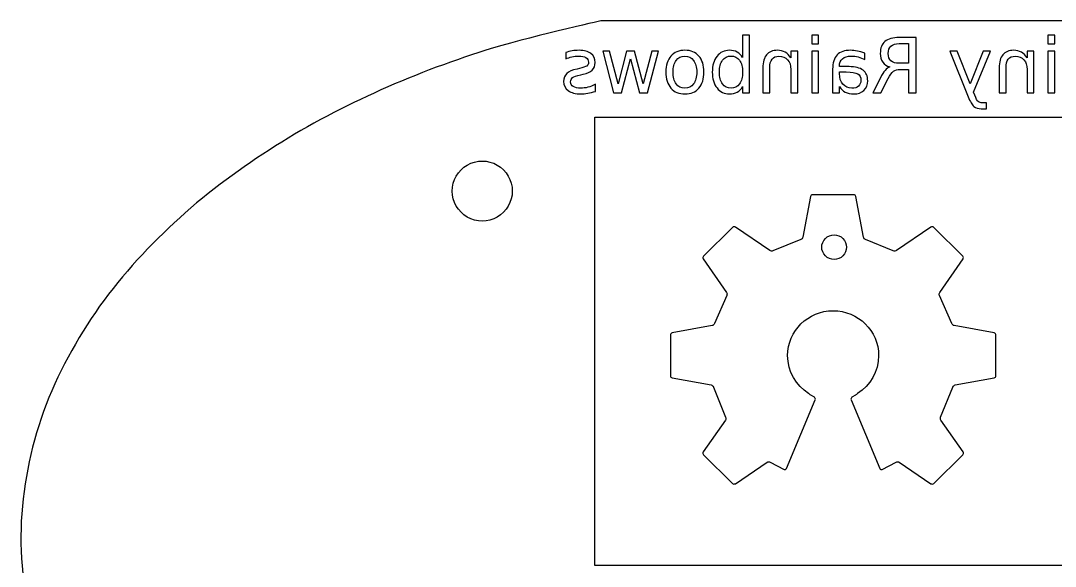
# Model space of a CAD drawing. Extents: x 5 to 209, y -94 to 44.
# Drawn here: x 4.89 to 48, y 21.37 to 44.1 of the extents above; entities that cross this region are included whole.
import ezdxf

# ---------------------------------------------------------------- set-up
doc = ezdxf.new("R2010")
doc.units = 0
doc.layers.get('0').update_dxf_attribs({"linetype": 'CONTINUOUS'})

msp = doc.modelspace()

# ---------------------------------------------------------------- linework, layer by layer
at = {"color": 7}
for p, q in [((48.700281, 44.095133), (29.10028, 44.095133)), ((25.375281, 37.000106), (25.375281, 37.000106))]:
    msp.add_line(p, q, dxfattribs=at)
at = {"color": 5}
for p, q in [((35.258302, 43.494357), (34.972297, 43.494357)), ((34.972297, 43.494357), (34.972297, 42.557482)), ((35.258302, 41.088784), (35.258302, 43.494357)), ((38.13541, 43.494357), (37.85095, 43.494357)), ((37.85095, 43.494357), (37.85095, 43.13414)), ((37.85095, 43.13414), (38.13541, 43.13414)), ((38.13541, 43.13414), (38.13541, 43.494357)), ((42.198293, 43.396959), (41.493322, 43.396959)), ((41.493322, 43.140324), (41.886001, 43.140324)), ((41.886001, 43.140324), (41.886001, 42.320945)), ((42.198293, 41.088784), (42.198293, 43.396959)), ((47.980321, 43.494357), (47.695861, 43.494357)), ((47.695861, 43.494357), (47.695861, 43.13414)), ((47.695861, 43.13414), (47.980321, 43.13414)), ((47.980321, 43.13414), (47.980321, 43.494357)), ((27.607097, 42.769284), (27.607157, 42.769284)), ((27.607157, 42.769284), (27.607157, 42.50028)), ((29.428347, 42.820302), (29.143878, 42.820302)), ((29.143878, 42.820302), (29.596859, 41.088784)), ((29.782384, 41.4691), (29.428347, 42.820302)), ((30.137956, 42.820302), (29.782384, 41.4691)), ((30.473444, 42.820302), (30.137956, 42.820302)), ((30.827471, 41.4691), (30.473444, 42.820302)), ((31.183053, 42.820302), (30.827471, 41.4691)), ((31.014541, 41.088784), (31.467513, 42.820302)), ((31.467513, 42.820302), (31.183053, 42.820302)), ((32.566719, 42.862044), (32.566719, 42.862044)), ((37.268079, 42.820302), (36.982074, 42.820302)), ((36.982074, 42.820302), (36.982074, 42.551298)), ((37.268079, 41.088784), (37.268079, 42.820302)), ((38.13541, 42.820302), (37.85095, 42.820302)), ((37.85095, 42.820302), (37.85095, 41.088784)), ((38.13541, 41.088784), (38.13541, 42.820302)), ((40.058627, 42.478636), (40.058627, 42.741456)), ((43.91276, 42.820302), (43.611298, 42.820302)), ((43.611298, 42.820302), (44.371925, 40.928)), ((44.453867, 41.466008), (43.91276, 42.820302)), ((44.994964, 42.820302), (44.453867, 41.466008)), ((44.596092, 41.116612), (45.296437, 42.820302)), ((45.296437, 42.820302), (44.994964, 42.820302)), ((47.113, 42.820302), (46.826995, 42.820302)), ((46.826995, 42.820302), (46.826995, 42.551298)), ((47.113, 41.088784), (47.113, 42.820302)), ((47.980321, 42.820302), (47.695861, 42.820302)), ((47.695861, 42.820302), (47.695861, 41.088784)), ((47.980321, 41.088784), (47.980321, 42.820302)), ((29.932337, 41.088784), (30.304922, 42.50801)), ((30.304922, 42.50801), (30.679063, 41.088784)), ((32.566719, 42.620868), (32.566719, 42.620868)), ((41.886001, 42.320945), (41.493322, 42.320945)), ((28.169863, 42.101414), (28.072434, 42.07977)), ((28.227065, 41.841685), (28.32599, 41.864875)), ((34.004505, 41.952997), (34.004505, 41.952997)), ((35.817937, 42.133879), (35.817957, 42.133879)), ((35.817957, 42.133879), (35.817957, 41.088784)), ((36.102417, 41.088784), (36.102417, 42.124603)), ((36.982074, 42.067401), (36.982074, 41.088784)), ((38.722888, 42.076677), (38.722888, 41.088784)), ((38.722888, 42.076677), (38.722888, 42.076677)), ((39.007347, 42.181805), (39.007347, 42.209632)), ((39.406219, 42.181805), (39.007347, 42.181805)), ((39.007367, 41.895795), (39.007367, 41.959181)), ((39.007367, 41.959181), (39.290291, 41.959181)), ((39.290291, 41.959181), (39.290272, 41.959181)), ((41.103724, 42.170983), (41.103724, 42.170983)), ((41.545886, 42.064308), (41.886001, 42.064308)), ((41.886001, 42.064308), (41.886001, 41.088784)), ((45.662859, 42.133879), (45.662879, 42.133879)), ((45.662879, 42.133879), (45.662879, 41.088784)), ((45.947339, 41.088784), (45.947339, 42.124603)), ((46.826995, 42.067401), (46.826995, 41.088784)), ((28.837708, 41.15217), (28.837708, 41.44591)), ((40.717228, 41.719551), (40.400298, 41.088784)), ((40.735776, 41.088784), (41.031066, 41.680901)), ((29.596859, 41.088784), (29.932337, 41.088784)), ((30.679063, 41.088784), (31.014541, 41.088784)), ((34.972297, 41.348511), (34.972297, 41.088784)), ((34.972297, 41.088784), (35.258302, 41.088784)), ((35.817957, 41.088784), (36.102417, 41.088784)), ((36.982074, 41.088784), (37.268079, 41.088784)), ((37.85095, 41.088784), (38.13541, 41.088784)), ((38.722888, 41.088784), (39.007347, 41.088784)), ((39.007347, 41.088784), (39.007347, 41.351604)), ((40.400298, 41.088784), (40.735776, 41.088784)), ((41.886001, 41.088784), (42.198293, 41.088784)), ((44.64715, 40.986748), (44.596092, 41.116612)), ((45.662879, 41.088784), (45.947339, 41.088784)), ((46.826995, 41.088784), (47.113, 41.088784)), ((47.695861, 41.088784), (47.980321, 41.088784)), ((44.371925, 40.928), (44.371965, 40.928)), ((45.14033, 40.668272), (44.973354, 40.668272)), ((45.14033, 40.430189), (45.14033, 40.668272)), ((44.913062, 40.430189), (45.14033, 40.430189))]:
    msp.add_line(p, q, dxfattribs=at)
at = {"color": 3}
for p, q in [((28.818384, 40.071792), (48.816006, 40.071792)), ((28.818384, 21.402542), (28.818384, 40.071792)), ((48.816006, 21.402542), (28.818384, 21.402542))]:
    msp.add_line(p, q, dxfattribs=at)
at = {"color": 6}
for p, q in [((37.798105, 36.77442), (37.477586, 35.074164)), ((39.601048, 36.847319), (37.886815, 36.847319)), ((40.010511, 35.074161), (39.689848, 36.77442)), ((34.554701, 35.484964), (33.342572, 34.288693)), ((36.108429, 34.520657), (34.669803, 35.495448)), ((42.818771, 35.495441), (41.379609, 34.520662)), ((44.145792, 34.288684), (42.933762, 35.484953)), ((37.392486, 34.977966), (36.237802, 34.511477)), ((41.250238, 34.511482), (40.095611, 34.977964)), ((39.303771, 34.662261), (39.303771, 34.662261)), ((33.331942, 34.175097), (34.30245, 32.779131)), ((43.186023, 32.779126), (44.156422, 34.175087)), ((34.30995, 32.652032), (33.799323, 31.476464)), ((43.68895, 31.476458), (43.178423, 32.652028)), ((33.700743, 31.392764), (32.035351, 31.087072)), ((45.453026, 31.087064), (43.78752, 31.392758)), ((31.961451, 30.999262), (31.961544, 29.307404)), ((45.526222, 29.307254), (45.526426, 30.999108)), ((32.035444, 29.219604), (33.660032, 28.921211)), ((43.827772, 28.921051), (45.452342, 29.219444)), ((33.756462, 28.836911), (34.263649, 27.586442)), ((37.96117, 28.40984), (37.815387, 28.49791)), ((39.67281, 28.49791), (39.527013, 28.40981)), ((43.224236, 27.586293), (43.731422, 28.836761)), ((36.795138, 25.438116), (37.99636, 28.302745)), ((39.491823, 28.302713), (40.692917, 25.437987)), ((34.254049, 27.458747), (33.331311, 26.131486)), ((44.156698, 26.13133), (43.233836, 27.458594)), ((33.341941, 26.01779), (34.554162, 24.821519)), ((42.933885, 24.821363), (44.146118, 26.017631)), ((34.669251, 24.811029), (35.990185, 25.705908)), ((36.116835, 25.710308), (36.699388, 25.403316)), ((40.788657, 25.403197), (41.371212, 25.71015)), ((41.497854, 25.70575), (42.818907, 24.810873))]:
    msp.add_line(p, q, dxfattribs=at)
at = {"color": 7}
for points in [[(29.10028, 44.095133), (29.10028, 44.095133), (25.855687, 43.364341), (24.272806, 42.861335)], [(24.272806, 42.861335), (22.690078, 42.358378), (21.128002, 41.775983), (19.619118, 41.082251)], [(19.619118, 41.082251), (18.110797, 40.388777), (16.63351, 39.61221), (15.240727, 38.708832)], [(15.240727, 38.708832), (13.848212, 37.805629), (12.501331, 36.812991), (11.289023, 35.679333)], [(22.875281, 37.000106), (22.875281, 37.446688), (23.11353, 37.859347), (23.500281, 38.082638)], [(23.500281, 38.082638), (23.887033, 38.305929), (24.36353, 38.305929), (24.750281, 38.082638)], [(24.750281, 38.082638), (25.137033, 37.859347), (25.375281, 37.446688), (25.375281, 37.000106)], [(23.500281, 35.917574), (23.11353, 36.140865), (22.875281, 36.553524), (22.875281, 37.000106)], [(25.375281, 37.000106), (25.375281, 36.553524), (25.137033, 36.140865), (24.750281, 35.917574)], [(24.750281, 35.917574), (24.36353, 35.694283), (23.887033, 35.694283), (23.500281, 35.917574)], [(11.289023, 35.679333), (10.077704, 34.5466), (8.936826, 33.313894), (8.004338, 31.942455)], [(8.004338, 31.942455), (7.073052, 30.572783), (6.263428, 29.090928), (5.739944, 27.51954)], [(5.739944, 27.51954), (5.2171, 25.950073), (4.908925, 24.282501), (4.900487, 22.628258)], [(4.900487, 22.628258), (4.892087, 20.974109), (5.182021, 19.303201), (5.689957, 17.728944)]]:
    msp.add_open_spline(points, degree=3, dxfattribs=at)
at = {"color": 5}
for points in [[(40.902742, 43.231537), (40.772883, 43.121256), (40.707953, 42.954803), (40.707953, 42.73218)], [(41.493322, 43.396959), (41.229468, 43.396959), (41.032608, 43.341818), (40.902742, 43.231537)], [(41.153196, 43.036742), (41.229465, 43.105796), (41.34284, 43.140324), (41.493322, 43.140324)], [(27.863734, 42.838854), (27.770978, 42.823395), (27.685432, 42.800205), (27.607097, 42.769284)], [(28.160569, 42.862044), (28.055441, 42.862044), (27.956496, 42.854314), (27.863734, 42.838854)], [(28.652194, 42.729088), (28.536761, 42.817725), (28.372886, 42.862044), (28.160569, 42.862044)], [(28.825353, 42.351864), (28.825353, 42.51471), (28.767633, 42.640451), (28.652194, 42.729088)], [(32.566719, 42.862044), (32.31936, 42.862044), (32.125079, 42.781652), (31.983878, 42.620868)], [(33.151106, 42.620868), (33.009905, 42.781652), (32.815109, 42.862044), (32.566719, 42.862044)], [(34.418824, 42.862044), (34.208575, 42.862044), (34.038002, 42.77856), (33.907106, 42.611592)], [(34.746584, 42.78629), (34.654852, 42.836792), (34.545599, 42.862044), (34.418824, 42.862044)], [(34.972297, 42.557482), (34.912529, 42.660549), (34.837292, 42.736818), (34.746584, 42.78629)], [(36.422418, 42.862044), (36.223504, 42.862044), (36.073029, 42.800204), (35.970992, 42.676525)], [(36.742449, 42.784744), (36.649687, 42.836278), (36.54301, 42.862044), (36.422418, 42.862044)], [(36.982074, 42.551298), (36.914049, 42.655396), (36.834174, 42.733211), (36.742449, 42.784744)], [(39.469603, 42.862044), (39.219152, 42.862044), (39.032089, 42.797112), (38.908412, 42.667248)], [(39.755619, 42.831124), (39.657704, 42.851737), (39.562366, 42.862044), (39.469603, 42.862044)], [(40.058627, 42.741456), (39.95453, 42.781651), (39.853527, 42.811541), (39.755619, 42.831124)], [(40.707953, 42.73218), (40.707953, 42.586856), (40.741965, 42.466268), (40.80999, 42.370416)], [(41.037249, 42.73218), (41.037249, 42.867197), (41.075898, 42.968718), (41.153196, 43.036742)], [(41.153196, 42.424526), (41.075898, 42.494612), (41.037249, 42.597163), (41.037249, 42.73218)], [(46.26734, 42.862044), (46.068419, 42.862044), (45.91794, 42.800204), (45.815904, 42.676525)], [(46.587361, 42.784744), (46.494598, 42.836278), (46.387925, 42.862044), (46.26734, 42.862044)], [(46.826995, 42.551298), (46.758971, 42.655396), (46.679092, 42.733211), (46.587361, 42.784744)], [(27.607157, 42.50028), (27.687553, 42.541507), (27.771038, 42.572427), (27.857611, 42.593041)], [(27.857611, 42.593041), (27.94419, 42.613654), (28.033858, 42.623961), (28.126614, 42.623961)], [(28.126614, 42.623961), (28.267815, 42.623961), (28.373973, 42.602317), (28.445089, 42.559029)], [(28.445089, 42.559029), (28.515174, 42.515741), (28.550217, 42.45081), (28.550217, 42.364233)], [(28.550217, 42.364233), (28.550217, 42.298271), (28.524954, 42.246222), (28.474427, 42.208088)], [(28.707849, 42.034935), (28.786185, 42.112235), (28.825353, 42.217878), (28.825353, 42.351864)], [(31.983878, 42.620868), (31.842677, 42.460084), (31.772077, 42.237461), (31.772077, 41.952997)], [(32.073549, 41.952997), (32.073549, 42.158099), (32.117869, 42.320429), (32.20651, 42.439986)], [(32.20651, 42.439986), (32.295144, 42.560574), (32.415213, 42.620868), (32.566719, 42.620868)], [(32.566719, 42.620868), (32.719262, 42.620868), (32.83985, 42.56109), (32.928484, 42.441532)], [(32.928484, 42.441532), (33.017125, 42.323006), (33.061445, 42.160161), (33.061445, 41.952997)], [(33.361362, 41.952997), (33.361362, 42.237461), (33.291276, 42.460084), (33.151106, 42.620868)], [(33.907106, 42.611592), (33.775179, 42.444624), (33.709215, 42.225092), (33.709215, 41.952997)], [(34.004505, 41.952997), (34.004505, 42.162222), (34.047792, 42.326098), (34.134364, 42.444624)], [(34.134364, 42.444624), (34.219913, 42.564182), (34.337926, 42.62396), (34.488401, 42.62396)], [(34.488401, 42.62396), (34.638876, 42.62396), (34.757404, 42.564182), (34.843983, 42.444624)], [(34.843983, 42.444624), (34.929525, 42.326098), (34.972297, 42.162222), (34.972297, 41.952997)], [(35.970992, 42.676525), (35.868956, 42.553875), (35.817937, 42.372994), (35.817937, 42.133879)], [(36.102417, 42.124603), (36.102417, 42.288479), (36.134362, 42.411128), (36.198251, 42.49255)], [(36.198251, 42.49255), (36.26214, 42.573973), (36.357994, 42.614684), (36.485812, 42.614684)], [(36.485812, 42.614684), (36.639379, 42.614684), (36.760482, 42.565728), (36.849123, 42.467814)], [(36.849123, 42.467814), (36.937757, 42.369901), (36.982074, 42.23643), (36.982074, 42.067401)], [(38.908412, 42.667248), (38.784729, 42.537384), (38.722888, 42.340527), (38.722888, 42.076677)], [(39.007347, 42.209632), (39.007347, 42.340527), (39.050637, 42.441532), (39.137217, 42.512648)], [(39.137217, 42.512648), (39.222759, 42.584795), (39.343347, 42.620868), (39.498982, 42.620868)], [(39.498982, 42.620868), (39.597927, 42.620868), (39.694292, 42.609015), (39.788079, 42.58531)], [(39.788079, 42.58531), (39.881871, 42.561604), (39.972054, 42.526046), (40.058627, 42.478636)], [(40.80999, 42.370416), (40.876977, 42.274564), (40.974888, 42.208086), (41.103724, 42.170983)], [(41.493322, 42.320945), (41.34284, 42.320945), (41.229465, 42.355472), (41.153196, 42.424526)], [(45.815904, 42.676525), (45.713874, 42.553875), (45.662859, 42.372994), (45.662859, 42.133879)], [(45.947339, 42.124603), (45.947339, 42.288479), (45.979283, 42.411128), (46.043172, 42.49255)], [(46.043172, 42.49255), (46.107061, 42.573973), (46.202912, 42.614684), (46.330724, 42.614684)], [(46.330724, 42.614684), (46.484297, 42.614684), (46.6054, 42.565728), (46.694034, 42.467814)], [(46.694034, 42.467814), (46.782675, 42.369901), (46.826995, 42.23643), (46.826995, 42.067401)], [(27.642648, 41.895796), (27.557106, 41.817465), (27.514334, 41.7077), (27.514334, 41.566498)], [(28.072434, 42.07977), (27.870429, 42.036482), (27.727167, 41.975157), (27.642648, 41.895796)], [(27.885404, 41.722644), (27.936927, 41.76387), (28.050814, 41.803551), (28.227065, 41.841685)], [(28.474427, 42.208088), (28.423901, 42.170984), (28.32238, 42.135426), (28.169863, 42.101414)], [(28.32599, 41.864875), (28.502233, 41.901979), (28.62952, 41.958665), (28.707849, 42.034935)], [(31.772077, 41.952997), (31.772077, 41.669564), (31.842677, 41.44694), (31.983878, 41.285126)], [(32.20651, 41.464462), (32.117869, 41.584019), (32.073549, 41.746864), (32.073549, 41.952997)], [(33.061445, 41.952997), (33.061445, 41.745833), (33.01764, 41.582473), (32.93003, 41.462916)], [(33.151106, 41.285126), (33.291276, 41.44694), (33.361362, 41.669564), (33.361362, 41.952997)], [(33.709215, 41.952997), (33.709215, 41.680901), (33.775179, 41.461369), (33.907106, 41.294401)], [(34.134364, 41.459824), (34.047792, 41.579381), (34.004505, 41.743772), (34.004505, 41.952997)], [(34.972297, 41.952997), (34.972297, 41.743772), (34.929525, 41.579381), (34.843983, 41.459824)], [(39.151148, 41.449001), (39.055294, 41.561344), (39.007367, 41.710275), (39.007367, 41.895795)], [(39.290272, 41.959181), (39.520106, 41.959181), (39.679344, 41.932899), (39.767984, 41.880335)], [(39.990606, 42.033389), (39.85971, 42.132333), (39.664914, 42.181805), (39.406219, 42.181805)], [(39.767984, 41.880335), (39.856618, 41.827771), (39.900935, 41.738103), (39.900935, 41.611331)], [(40.185405, 41.592779), (40.185405, 41.787575), (40.120472, 41.934445), (39.990606, 42.033389)], [(40.908925, 42.025659), (40.845036, 41.951451), (40.781137, 41.849415), (40.717228, 41.719551)], [(41.103724, 42.170983), (41.03673, 42.148308), (40.971797, 42.099866), (40.908925, 42.025659)], [(41.031066, 41.680901), (41.107334, 41.835501), (41.181541, 41.938052), (41.253687, 41.988555)], [(41.253687, 41.988555), (41.324803, 42.039057), (41.422202, 42.064308), (41.545886, 42.064308)], [(27.514334, 41.566498), (27.514334, 41.405715), (27.578234, 41.278427), (27.706032, 41.184637)], [(27.806523, 41.544854), (27.806523, 41.622154), (27.832816, 41.681417), (27.885404, 41.722644)], [(27.914742, 41.350058), (27.842596, 41.396438), (27.806523, 41.46137), (27.806523, 41.544854)], [(28.837708, 41.44591), (28.73258, 41.391284), (28.628998, 41.350058), (28.526961, 41.32223)], [(32.566719, 41.285126), (32.415213, 41.285126), (32.295144, 41.344904), (32.20651, 41.464462)], [(32.93003, 41.462916), (32.841396, 41.344389), (32.720293, 41.285126), (32.566719, 41.285126)], [(34.488401, 41.282034), (34.337926, 41.282034), (34.219913, 41.341297), (34.134364, 41.459824)], [(34.843983, 41.459824), (34.757404, 41.341297), (34.638876, 41.282034), (34.488401, 41.282034)], [(39.529916, 41.282033), (39.372227, 41.282033), (39.245971, 41.337689), (39.151148, 41.449001)], [(39.900935, 41.611331), (39.900935, 41.510326), (39.86796, 41.429934), (39.80201, 41.370156)], [(40.029259, 41.192366), (40.133356, 41.292341), (40.185405, 41.425812), (40.185405, 41.592779)], [(27.706032, 41.184637), (27.832806, 41.090846), (28.007504, 41.043951), (28.230126, 41.043951)], [(28.223943, 41.282034), (28.089955, 41.282034), (27.986888, 41.304709), (27.914742, 41.350058)], [(28.526961, 41.32223), (28.424925, 41.295433), (28.323919, 41.282034), (28.223943, 41.282034)], [(28.230126, 41.043951), (28.322888, 41.043951), (28.419773, 41.053227), (28.520779, 41.071779)], [(28.520779, 41.071779), (28.620754, 41.0893), (28.726397, 41.116097), (28.837708, 41.15217)], [(31.983878, 41.285126), (32.125079, 41.124342), (32.31936, 41.04395), (32.566719, 41.04395)], [(32.566719, 41.04395), (32.815109, 41.04395), (33.009905, 41.124342), (33.151106, 41.285126)], [(33.907106, 41.294401), (34.038002, 41.127434), (34.208575, 41.04395), (34.418824, 41.04395)], [(34.418824, 41.04395), (34.545599, 41.04395), (34.654852, 41.068686), (34.746584, 41.118158)], [(34.746584, 41.118158), (34.837278, 41.16866), (34.912516, 41.245444), (34.972297, 41.348511)], [(39.007347, 41.351604), (39.0723, 41.246476), (39.153209, 41.168661), (39.250073, 41.118158)], [(39.250073, 41.118158), (39.346957, 41.068686), (39.465485, 41.04395), (39.605655, 41.04395)], [(39.80201, 41.370156), (39.735023, 41.311407), (39.644325, 41.282033), (39.529916, 41.282033)], [(39.605655, 41.04395), (39.78293, 41.04395), (39.924131, 41.093422), (40.029259, 41.192366)], [(44.790931, 40.723929), (44.747651, 40.761032), (44.699724, 40.848639), (44.64715, 40.986748)], [(44.371965, 40.928), (44.452355, 40.721867), (44.530687, 40.587365), (44.606962, 40.524495)], [(44.606962, 40.524495), (44.68323, 40.461624), (44.785263, 40.430189), (44.913062, 40.430189)], [(44.973354, 40.668272), (44.895025, 40.668272), (44.834217, 40.686824), (44.790931, 40.723929)]]:
    msp.add_open_spline(points, degree=3, dxfattribs=at)
at = {"color": 6}
for points in [[(37.886815, 36.847319), (37.845585, 36.847319), (37.805605, 36.81452), (37.798105, 36.77442)], [(39.689848, 36.77442), (39.682348, 36.814522), (39.642388, 36.847319), (39.601048, 36.847319)], [(34.669803, 35.495448), (34.635603, 35.518549), (34.583853, 35.513849), (34.554701, 35.484964)], [(42.933762, 35.484953), (42.904492, 35.513856), (42.852832, 35.51855), (42.818771, 35.495441)], [(37.477586, 35.074164), (37.470086, 35.034059), (37.431836, 34.990768), (37.392486, 34.977966)], [(38.269397, 34.662261), (38.269397, 34.797646), (38.323886, 34.927485), (38.420877, 35.023216)], [(38.420877, 35.023216), (38.517868, 35.118947), (38.649417, 35.172729), (38.786584, 35.172729)], [(38.786584, 35.172729), (38.923751, 35.172729), (39.0553, 35.118947), (39.152291, 35.023216)], [(39.152291, 35.023216), (39.249283, 34.927485), (39.303772, 34.797646), (39.303771, 34.662261)], [(40.095611, 34.977964), (40.056491, 34.990757), (40.018211, 35.034058), (40.010511, 35.074161)], [(36.237802, 34.511477), (36.200782, 34.493474), (36.142362, 34.497572), (36.108429, 34.520657)], [(38.420878, 34.301308), (38.323886, 34.397038), (38.269397, 34.526877), (38.269397, 34.662261)], [(39.303771, 34.662261), (39.303771, 34.526877), (39.249282, 34.397038), (39.152291, 34.301308)], [(41.379609, 34.520662), (41.345549, 34.497556), (41.287189, 34.49346), (41.250238, 34.511482)], [(33.342572, 34.288693), (33.313302, 34.259793), (33.308502, 34.208696), (33.331942, 34.175097)], [(38.786584, 34.151795), (38.649417, 34.151795), (38.517869, 34.205577), (38.420878, 34.301308)], [(39.152291, 34.301308), (39.055299, 34.205577), (38.923751, 34.151795), (38.786584, 34.151795)], [(44.156422, 34.175087), (44.179602, 34.208685), (44.175062, 34.259792), (44.145792, 34.288684)], [(34.30245, 32.779131), (34.32569, 32.745341), (34.32943, 32.688321), (34.30995, 32.652032)], [(43.178423, 32.652028), (43.159323, 32.688348), (43.163063, 32.745318), (43.186023, 32.779126)], [(36.848323, 30.143669), (36.848323, 31.177043), (37.697133, 32.01472), (38.744006, 32.01472)], [(38.744006, 32.01472), (39.790895, 32.01472), (40.639591, 31.177043), (40.639591, 30.143669)], [(33.799323, 31.476464), (33.785743, 31.437854), (33.741493, 31.400264), (33.700743, 31.392764)], [(43.78752, 31.392758), (43.74701, 31.400258), (43.70261, 31.437858), (43.68895, 31.476458)], [(32.035351, 31.087072), (31.994721, 31.079472), (31.961451, 31.040072), (31.961451, 30.999262)], [(45.526426, 30.999108), (45.52653, 31.040018), (45.493276, 31.079408), (45.452816, 31.086998)], [(37.723167, 28.56761), (37.197245, 28.900001), (36.848323, 29.481485), (36.848323, 30.143669)], [(40.639591, 30.143669), (40.639591, 29.481485), (40.290773, 28.900001), (39.76474, 28.56761)], [(31.961544, 29.307404), (31.961544, 29.266594), (31.994824, 29.226904), (32.035444, 29.219604)], [(33.660032, 28.921211), (33.700662, 28.913911), (33.744082, 28.875801), (33.756462, 28.836911)], [(43.731422, 28.836761), (43.743832, 28.875671), (43.787022, 28.913761), (43.827772, 28.921051)], [(45.452342, 29.219444), (45.492912, 29.226744), (45.526222, 29.266454), (45.526222, 29.307254)], [(37.815387, 28.49791), (37.788407, 28.51411), (37.751837, 28.54201), (37.723167, 28.56761)], [(39.76474, 28.56761), (39.73638, 28.54202), (39.69956, 28.51412), (39.67281, 28.49791)], [(37.99636, 28.302745), (38.01225, 28.340455), (37.99636, 28.388535), (37.96117, 28.40984)], [(39.527013, 28.40981), (39.492023, 28.38852), (39.475943, 28.34041), (39.491823, 28.302713)], [(34.263649, 27.586442), (34.281769, 27.549752), (34.277509, 27.492342), (34.254049, 27.458747)], [(43.233836, 27.458594), (43.210596, 27.492204), (43.206206, 27.549594), (43.224236, 27.586293)], [(33.331311, 26.131486), (33.308071, 26.097876), (33.312791, 26.046676), (33.341941, 26.01779)], [(44.146118, 26.017631), (44.175388, 26.046521), (44.180118, 26.097721), (44.156698, 26.13133)], [(35.990185, 25.705908), (36.024185, 25.728898), (36.081265, 25.730698), (36.116835, 25.710308)], [(36.699388, 25.403316), (36.736338, 25.384736), (36.779358, 25.400516), (36.795138, 25.438116)], [(40.692917, 25.437987), (40.708667, 25.400277), (40.751667, 25.384687), (40.788657, 25.403197)], [(41.371212, 25.71015), (41.406862, 25.73065), (41.463812, 25.72896), (41.497854, 25.70575)], [(34.554162, 24.821519), (34.583432, 24.792819), (34.635082, 24.788129), (34.669251, 24.811029)], [(42.818907, 24.810873), (42.852907, 24.787973), (42.904867, 24.792663), (42.933885, 24.821363)]]:
    msp.add_open_spline(points, degree=3, dxfattribs=at)

doc.saveas('drawing.dxf')
